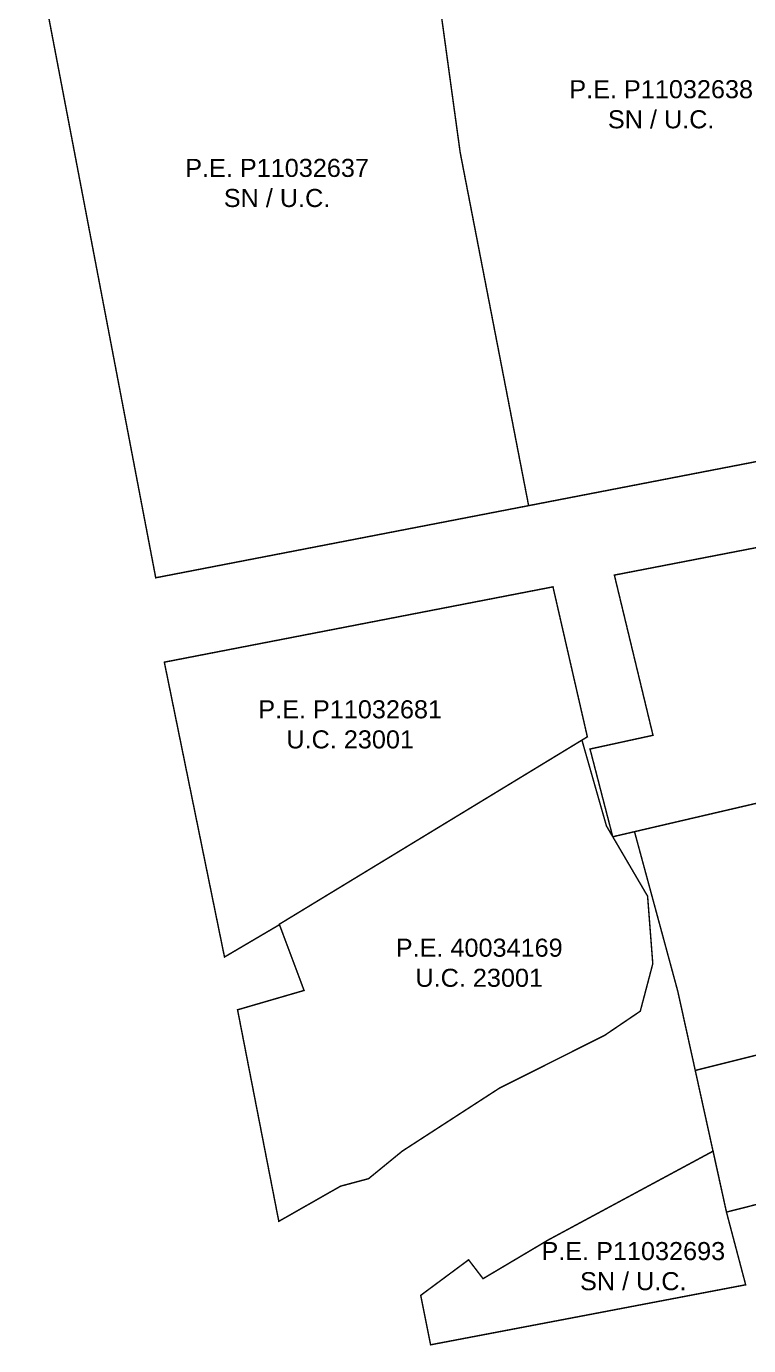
# Model space of a CAD drawing. Header units: metres. Extents: x 561401 to 594056, y 8460144 to 8508504.
# Drawn here: x 586787.8 to 586887.8, y 8500732.4 to 8500915.1 of the extents above; entities that cross this region are included whole.
import ezdxf

# ---------------------------------------------------------------- set-up
doc = ezdxf.new("R2010")
doc.units = ezdxf.units.M
for name, color, linetype in [('1.2. AFECTADOS BASE GRAFICA SUNARP', 150, 'Continuous'), ('1.2. BASE GRAFICA SUNARP', 150, 'Continuous'), ('1.3 ETIQUETA P.E. Y U.C.', 1, 'Continuous')]:
    doc.layers.add(name, color=color, linetype=linetype)
doc.styles.add('Arial', font='arial.ttf', dxfattribs={"height": 1})

msp = doc.modelspace()

# ---------------------------------------------------------------- linework, layer by layer
at = {"layer": '1.2. AFECTADOS BASE GRAFICA SUNARP', "color": 64, "linetype": 'Continuous', "lineweight": -3, "const_width": 0.2}
for points in [[(586787.96, 8500931.96), (586840.49, 8500945.77), (586880.12, 8500956.21), (586894.91, 8500960.1), (586904.68, 8500962.66), (586915.56, 8500905.34), (586917.83, 8500893.34), (586923.84, 8500861.62), (586906.83, 8500858.33), (586857.38, 8500848.76), (586805.75, 8500838.77), (586787.96, 8500931.96)], [(586864.76, 8500816.28), (586868.15, 8500804.4), (586873.85, 8500794.67), (586874.57, 8500785.31), (586872.84, 8500778.74), (586867.9, 8500775.39), (586853.34, 8500768.08), (586839.89, 8500759.36), (586835.22, 8500755.54), (586831.34, 8500754.5), (586822.79, 8500749.63), (586817.08, 8500778.93), (586826.29, 8500781.61), (586822.88, 8500790.72), (586815.27, 8500786.24), (586806.94, 8500827.08), (586860.75, 8500837.51), (586865.51, 8500816.74), (586864.76, 8500816.28)]]:
    msp.add_lwpolyline(points, close=True, dxfattribs=at)
msp.add_lwpolyline([(586904.47, 8500755.91), (586884.77, 8500750.91), (586887.43, 8500740.84), (586887.43, 8500740.84), (586863.51, 8500736.28), (586843.81, 8500732.53), (586842.44, 8500739.38), (586849.07, 8500744.3), (586851.07, 8500741.69), (586860.13, 8500747.07), (586882.91, 8500759.35), (586880.45, 8500770.53), (586878.03, 8500781.5), (586872.04, 8500803.6), (586869.04, 8500802.9), (586869.02, 8500802.92), (586865.88, 8500815.05), (586874.6, 8500816.95), (586869.25, 8500839.14), (586925.99, 8500850.12)], dxfattribs=at)
at = {"layer": '1.2. BASE GRAFICA SUNARP', "color": 64, "linetype": 'Continuous', "lineweight": -3, "const_width": 0.2}
for points in [[(586900.96, 8500903.79), (586898.97, 8500903.47), (586897.24, 8500938.11), (586883.85, 8500936.93), (586880.12, 8500956.21), (586840.49, 8500945.77), (586842.18, 8500939.37), (586847.9, 8500897.69), (586857.38, 8500848.76), (586906.83, 8500858.33), (586900.96, 8500903.79)], [(586847.9, 8500897.69), (586842.18, 8500939.37), (586840.49, 8500945.77), (586787.96, 8500931.96), (586805.75, 8500838.77), (586857.38, 8500848.76), (586847.9, 8500897.69)], [(586932.05, 8500817.59), (586925.99, 8500850.12), (586869.25, 8500839.14), (586874.6, 8500816.95), (586865.88, 8500815.05), (586869.02, 8500802.92), (586869.04, 8500802.9), (586872.04, 8500803.6), (586912.69, 8500813.07), (586932.05, 8500817.59)], [(586865.51, 8500816.74), (586860.75, 8500837.51), (586806.94, 8500827.08), (586815.27, 8500786.24), (586822.88, 8500790.72), (586822.86, 8500790.78), (586865.51, 8500816.74)], [(586817.08, 8500778.93), (586822.79, 8500749.63), (586831.34, 8500754.5), (586835.22, 8500755.54), (586839.89, 8500759.36), (586853.34, 8500768.08), (586867.9, 8500775.39), (586872.84, 8500778.74), (586874.57, 8500785.31), (586873.85, 8500794.67), (586868.15, 8500804.4), (586864.76, 8500816.28), (586822.86, 8500790.78), (586826.29, 8500781.61), (586817.08, 8500778.93)], [(586933.48, 8500809.94), (586914.31, 8500805.45), (586912.69, 8500813.07), (586872.04, 8500803.6), (586878.03, 8500781.5), (586880.45, 8500770.53), (586910.37, 8500778.03), (586907.6, 8500791.45), (586935.53, 8500798.94), (586933.48, 8500809.94)], [(586938.12, 8500784.99), (586880.45, 8500770.53), (586884.77, 8500750.91), (586941.78, 8500765.38), (586938.12, 8500784.99)], [(586884.77, 8500750.91), (586882.92, 8500759.35), (586860.13, 8500747.07), (586851.07, 8500741.69), (586849.07, 8500744.3), (586842.44, 8500739.38), (586843.81, 8500732.53), (586863.51, 8500736.28), (586887.43, 8500740.84), (586884.77, 8500750.91)]]:
    msp.add_lwpolyline(points, close=True, dxfattribs=at)

# ---------------------------------------------------------------- texts
at = {"layer": '1.3 ETIQUETA P.E. Y U.C.', "color": 1, "char_height": 2.5, "attachment_point": 5, "style": 'Arial'}
for s, insert in [('P.E. P11032638\\PSN / U.C.', (586875.73, 8500904.34)), ('P.E. P11032637\\PSN / U.C.', (586822.55, 8500893.44)), ('P.E.^IP11032681\\PU.C. 23001', (586832.67, 8500818.45)), ('P.E. 40034169\\PU.C. 23001', (586850.54, 8500785.43)), ('P.E. P11032693\\PSN / U.C.', (586871.87, 8500743.41))]:
    msp.add_mtext(s, dxfattribs=dict(at, insert=insert))

doc.saveas('drawing.dxf')
